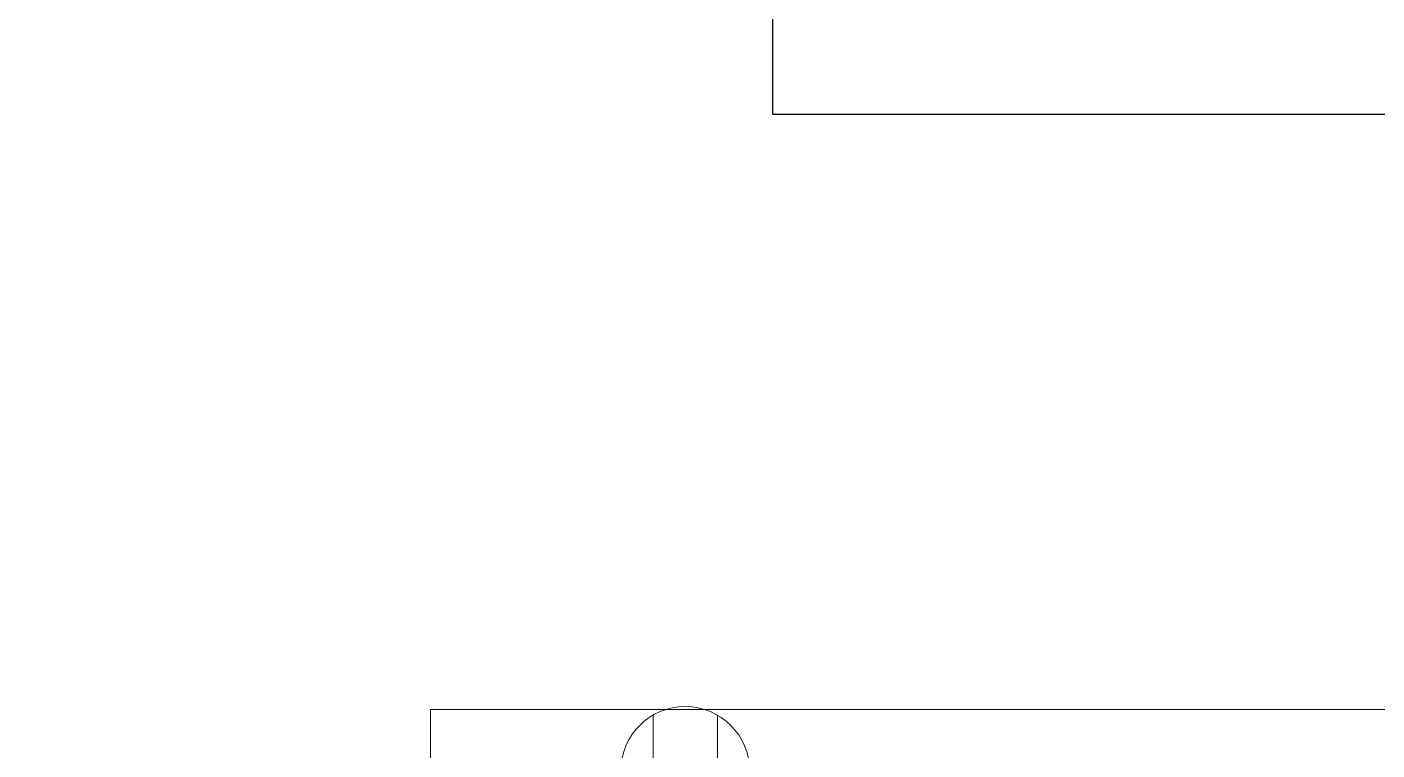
# Model space of a CAD drawing. Header units: metres. Extents: x 75097 to 220762, y -1557923 to -1361206.
# Drawn here: x 123189 to 127241, y -1407018 to -1404848 of the extents above; entities that cross this region are included whole.
import ezdxf

# ---------------------------------------------------------------- set-up
doc = ezdxf.new("R2010")
doc.units = ezdxf.units.M
doc.layers.add('E-LG', color=245, linetype='Continuous', lineweight=30)
doc.layers.add('E-POWR', color=7, linetype='Continuous', lineweight=9, true_color=0x4e7e3e)
doc.layers.add('PD-VENT', color=8, linetype='Continuous')

# ---------------------------------------------------------------- blocks, each defined once
blk = doc.blocks.new('WALL OUTLET')
at = {"layer": 'E-POWR', "extrusion": (9.94399e-05, 4.90741e-07, 1)}
blk.add_line((-193.4, 0, 0), (193.4, 0, 0), dxfattribs=at)
blk.add_line((-193.4, 0, 0), (193.4, 0, 0), dxfattribs=at)
at = {"layer": 'E-POWR', "extrusion": (9.94399e-05, 4.90741e-07, 1), "elevation": 0}
for points in [[(-96.7, 0), (-96.7, 167.5)], [(96.7, 0), (96.7, 167.5)]]:
    blk.add_lwpolyline(points, dxfattribs=at)
at = {"layer": 'E-POWR', "extrusion": (9.94399e-05, 4.90741e-07, 1)}
blk.add_arc((0, 0, 0), 193.4, 359.9963, 179.9963, dxfattribs=at)

msp = doc.modelspace()

# ---------------------------------------------------------------- linework, layer by layer
at = {"layer": 'E-LG', "color": 1}
msp.add_lwpolyline([(150505, -1410095.1), (150505, -1405110.5), (125427.3, -1405110.5), (125427.3, -1401960.3), (124946.7, -1401849.6), (125150.8, -1402096.7), (125150.8, -1404010.4), (124514.9, -1403969.8), (125156.2, -1404080.2), (125156.2, -1404482.1), (118933, -1404482.1), (118933, -1402076.9), (118651, -1402076.9), (118453, -1401944), (118240.9, -1402108.2), (116424, -1402108.2), (116424, -1403363.1), (116215, -1403702.6)], dxfattribs=at)
at = {"layer": 'E-POWR', "const_width": 3, "elevation": 0}
msp.add_lwpolyline([(129697, -1406896), (124400.5, -1406896), (124400.5, -1408075.9), (124398.5, -1408463.6), (124398.5, -1409593.1), (126055.8, -1409593.1), (126931.2, -1409593.1), (126931.2, -1411343), (122218.4, -1411343.5), (122218.1, -1411066.1), (121128.3, -1411066.1), (121128.3, -1411341.8), (120144.3, -1411342.8), (120144.3, -1409251.9), (118567.5, -1409251.9), (118567.5, -1406687.1), (119454.5, -1406687.1), (119454.5, -1406168.1), (118578.2, -1406168.1)], dxfattribs=at)

# ---------------------------------------------------------------- block references
at = {"layer": 'PD-VENT', "color": 85, "xscale": -1, "rotation": 359.9816343017128}
msp.add_blockref('WALL OUTLET', (125164.7, -1407080.6, 0), dxfattribs=at)

doc.saveas('drawing.dxf')
